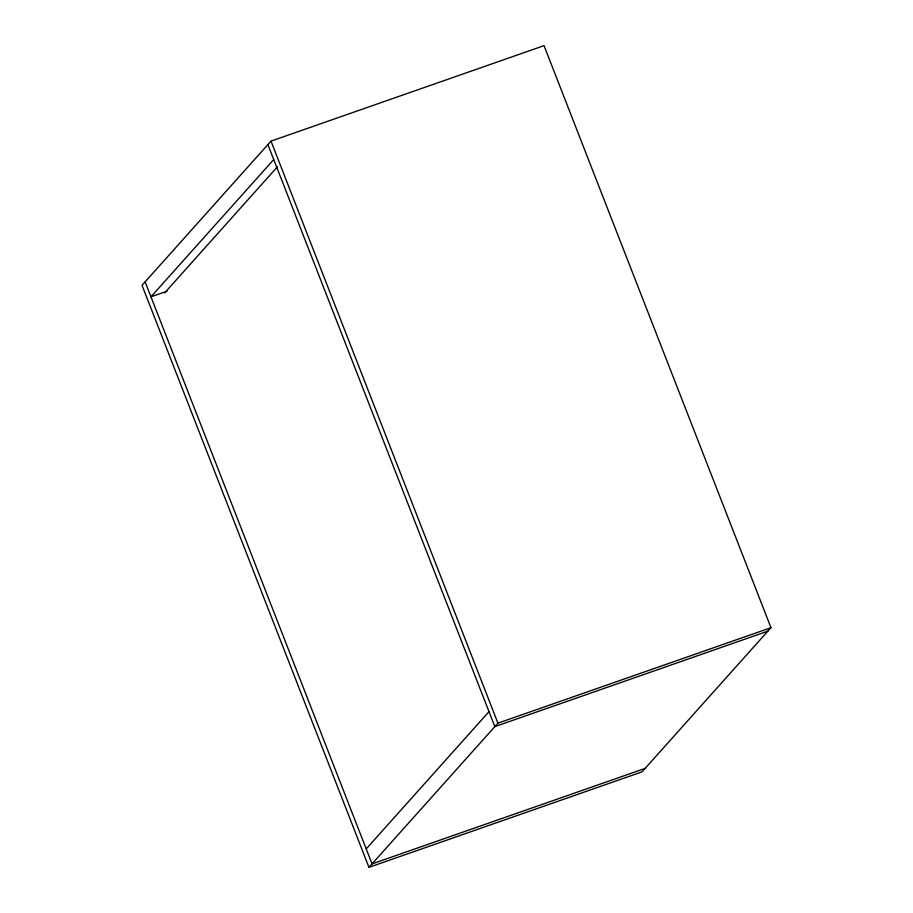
<?xml version="1.0" encoding="UTF-8"?>
<svg xmlns="http://www.w3.org/2000/svg" width="913" height="913" viewBox="0 0 913 913"><rect width="100%" height="100%" fill="white"/><g stroke="black" fill="none" stroke-linecap="round" stroke-linejoin="round"><path stroke-width="1.37" d="M271.001 141.116L142.029 285.312L368.966 867.35L641.999 771.884L770.971 627.688L544.034 45.65L271.001 141.116L497.927 723.153L368.966 867.35M273.74 159.547L150.965 296.816L167.102 291.179M164.568 292.993L277.415 166.805M366.216 848.919L488.991 711.649M497.927 723.153L770.971 627.688M767.867 631.145L494.835 726.622L267.908 144.585M645.092 768.415L372.059 863.892L145.133 281.855"/></g></svg>
